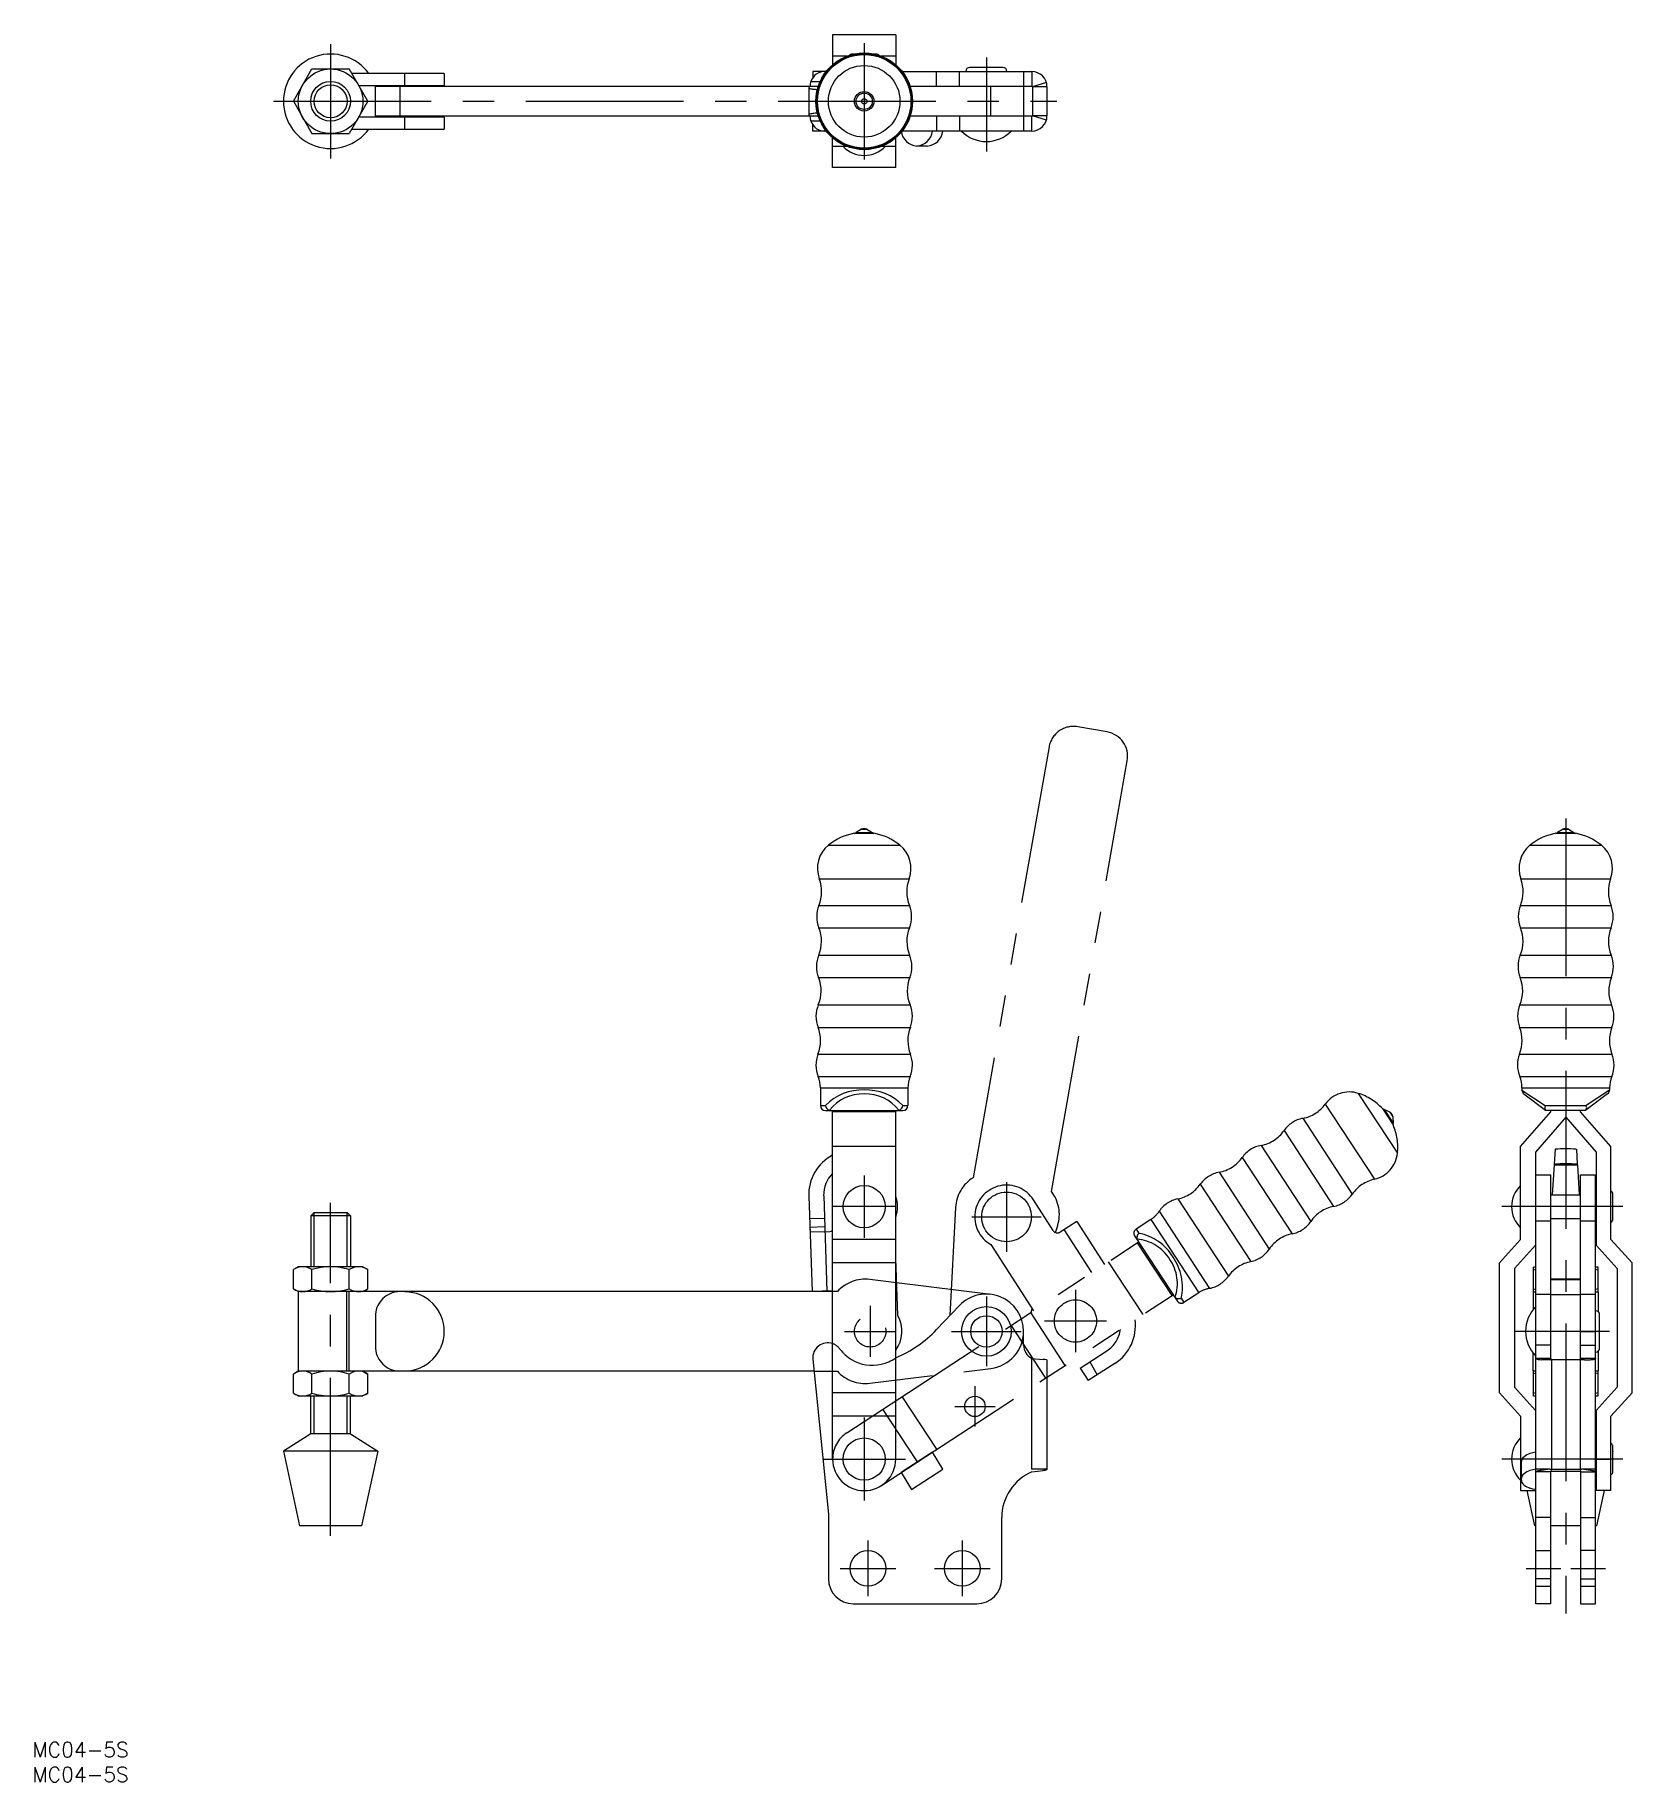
# Model space of a CAD drawing. Extents: x -167 to 155, y -65 to 287.
import ezdxf

# ---------------------------------------------------------------- set-up
doc = ezdxf.new("R2010")
doc.units = 0
for name, pattern in [('CENTER', [50.8, 31.75, -6.35, 6.35, -6.35]), ('DASHED', [19.05, 12.7, -6.35]), ('PHANTOM', [63.5, 31.75, -6.35, 6.35, -6.35, 6.35, -6.35])]:
    doc.linetypes.add(name, pattern=pattern)
doc.layers.get('0').update_dxf_attribs({"linetype": 'CONTINUOUS'})
doc.layers.add('CENTER', color=1, linetype='CONTINUOUS')
doc.styles.get("Standard").update_dxf_attribs({"font": 'txt.shx', "height": 3, "bigfont": 'bigfont.shx'})

msp = doc.modelspace()

# ---------------------------------------------------------------- linework, layer by layer
at = {"color": 7, "linetype": 'CONTINUOUS'}
for p, q in [((-6.35, 286.57), (-6.35, 280.58)), ((6.35, 286.57), (-6.35, 286.57)), ((6.35, 286.57), (6.35, 280.58)), ((-3.42, 282.32), (-6.35, 282.32)), ((-2.17, 282.69), (-2.58, 282.69)), ((2.57, 282.69), (2.17, 282.69)), ((6.35, 282.32), (3.42, 282.32)), ((-114.91, 273.22), (-111.16, 279.72)), ((-111.16, 279.72), (-103.65, 279.72)), ((-99.9, 273.22), (-103.65, 279.72)), ((-84.52, 278.82), (-103.13, 278.82)), ((-92.47, 276.42), (-92.47, 278.82)), ((-84.52, 278.82), (-84.52, 276.42)), ((-7.65, 279.22), (-10.34, 279.22)), ((-10.34, 279.22), (-10.34, 277.96)), ((7.6, 279.22), (33.78, 279.22)), ((14.57, 276.22), (14.57, 279.22)), ((19.18, 276.22), (19.18, 279.22)), ((27.92, 280.04), (21.27, 280.04)), ((32.1, 279.22), (32.1, 267.22)), ((33.78, 279.22), (33.78, 276.22)), ((-101.75, 276.42), (-84.52, 276.42)), ((-9.25, 276.22), (-98.4, 276.22)), ((-98.4, 270.22), (-98.4, 276.22)), ((-93.4, 270.22), (-93.4, 276.22)), ((-11.16, 275.92), (-11.16, 270.52)), ((-10.99, 276.22), (-11.15, 275.94)), ((-10.73, 277.22), (-8.86, 277.22)), ((33.78, 276.22), (9.25, 276.22)), ((25.52, 270.22), (25.52, 276.22)), ((36.68, 276.98), (33.88, 276.15)), ((33.88, 276.12), (33.88, 270.32)), ((36.8, 276.12), (33.88, 276.12)), ((36.8, 276.12), (36.8, 270.32)), ((-114.91, 273.22), (-111.16, 266.72)), ((-99.9, 273.22), (-103.65, 266.72)), ((-103.13, 267.62), (-84.52, 267.62)), ((-84.52, 270.02), (-101.75, 270.02)), ((-9.25, 270.22), (-98.4, 270.22)), ((-92.47, 267.62), (-92.47, 270.02)), ((-84.52, 270.02), (-84.52, 267.62)), ((-11.15, 270.49), (-10.99, 270.22)), ((-8.86, 269.22), (-10.73, 269.22)), ((-10.34, 267.22), (-10.34, 268.47)), ((-7.65, 267.22), (-10.34, 267.22)), ((-7.65, 267.22), (-7.9, 267.22)), ((33.78, 267.22), (7.65, 267.22)), ((33.78, 270.22), (9.25, 270.22)), ((14.57, 270.22), (14.57, 267.22)), ((19.18, 270.22), (19.18, 267.22)), ((33.78, 267.22), (33.78, 270.22)), ((36.8, 270.32), (33.88, 270.32)), ((36.68, 269.45), (33.88, 270.29)), ((-111.16, 266.72), (-103.65, 266.72)), ((-6.35, 259.87), (-6.35, 265.86)), ((-3.42, 264.12), (-6.35, 264.12)), ((6.35, 264.12), (3.42, 264.12)), ((6.35, 259.87), (6.35, 265.86)), ((12.7, 264.22), (10.61, 264.22)), ((6.35, 259.87), (-6.35, 259.87)), ((-0.55, 126.73), (-1.64, 126.1)), ((-0.55, 126.73), (0.55, 126.73)), ((0.55, 126.73), (1.64, 126.1)), ((140.68, 126.73), (139.59, 126.1)), ((140.68, 126.73), (141.78, 126.73)), ((141.78, 126.73), (142.87, 126.1)), ((-7.2, 123.52), (7.2, 123.52)), ((-1.97, 125.92), (1.97, 125.92)), ((-1.64, 126.1), (1.64, 126.1)), ((134.03, 123.52), (148.43, 123.52)), ((139.26, 125.92), (143.2, 125.92)), ((139.59, 126.1), (142.87, 126.1)), ((-9.03, 116.78), (9.03, 116.78)), ((132.2, 116.78), (150.26, 116.78)), ((-9.11, 111.42), (9.11, 111.42)), ((132.12, 111.42), (150.34, 111.42)), ((-9.12, 106.92), (9.12, 106.92)), ((132.11, 106.92), (150.34, 106.92)), ((-9.14, 101.42), (9.14, 101.42)), ((132.09, 101.42), (150.37, 101.42)), ((-9.18, 96.89), (9.18, 96.89)), ((132.05, 96.89), (150.41, 96.89)), ((-9.23, 91.39), (9.23, 91.39)), ((132, 91.39), (150.46, 91.39)), ((-9.29, 86.88), (9.29, 86.88)), ((131.94, 86.88), (150.52, 86.88)), ((-9.3, 81.5), (9.3, 81.5)), ((131.92, 81.5), (150.53, 81.5)), ((-9.27, 77.01), (9.27, 77.01)), ((-8.81, 74.69), (8.81, 74.69)), ((-8.81, 74.69), (-8.81, 71.15)), ((8.81, 74.69), (8.81, 71.15)), ((131.96, 77.01), (150.49, 77.01)), ((132.42, 74.69), (150.04, 74.69)), ((132.42, 74.69), (132.42, 74.27)), ((132.42, 74.27), (132.42, 74.24)), ((132.42, 74.27), (137.09, 71.15)), ((150.04, 74.27), (145.36, 71.15)), ((150.04, 74.27), (150.03, 74.23)), ((150.04, 74.69), (150.04, 74.27)), ((-8.81, 71.15), (-7.78, 71.15)), ((7.78, 71.15), (8.81, 71.15)), ((132.82, 73.48), (137.17, 70.19)), ((137.09, 71.15), (145.36, 71.15)), ((149.64, 73.48), (145.28, 70.19)), ((-7.81, 70.15), (7.81, 70.15)), ((-6.35, 0), (-6.35, 70.15)), ((6.35, 69.9), (-6.35, 69.9)), ((6.35, 0), (6.35, 70.15)), ((132.13, 62.9), (138.23, 69.9)), ((141.23, 68.79), (135.13, 61.79)), ((137.17, 70.19), (137.23, 70.15)), ((145.23, 70.15), (137.23, 70.15)), ((138.23, 69.9), (138.23, 70.15)), ((141.23, 70.15), (141.23, 68.79)), ((141.23, 68.79), (147.33, 61.79)), ((144.23, 69.9), (144.23, 70.15)), ((150.33, 62.9), (144.23, 69.9)), ((145.28, 70.19), (145.23, 70.15)), ((6.35, 62.9), (-6.35, 62.9)), ((132.13, 44.19), (132.13, 62.9)), ((135.13, 61.79), (135.13, 43.03)), ((139.09, 62.37), (138.9, 59.35)), ((143.37, 62.37), (143.56, 59.35)), ((147.33, 61.79), (147.33, 43.03)), ((150.33, 44.19), (150.33, 62.9)), ((135.23, -29.1), (135.23, 57.18)), ((135.23, 57.18), (138.23, 57.18)), ((138.23, 19.95), (138.23, 57.18)), ((138.88, 59.2), (138.52, 53.2)), ((138.88, 59.34), (138.88, 59.2)), ((138.88, 59.2), (143.58, 59.2)), ((143.58, 59.2), (143.58, 59.34)), ((143.58, 59.2), (143.93, 53.2)), ((144.23, 19.95), (144.23, 57.18)), ((144.23, 57.18), (147.23, 57.18)), ((147.23, -29.1), (147.23, 57.18)), ((-11.15, 52.89), (-10.48, 33.7)), ((-8.15, 52.99), (-7.49, 33.8)), ((135.13, 53.2), (135.23, 53.2)), ((138.23, 53.2), (144.23, 53.2)), ((147.23, 53.2), (147.33, 53.2)), ((150.7, 48.23), (150.7, 53.37)), ((-110.73, 49.59), (-111.41, 48.92)), ((-110.73, 49.59), (-104.08, 49.59)), ((-104.08, 49.59), (-103.41, 48.92)), ((-103.41, 48.92), (-111.41, 48.92)), ((-111.41, 48.92), (-111.41, 38.7)), ((-103.41, 48.92), (-103.41, 38.7)), ((-7.99, 48.43), (-10.99, 48.33)), ((-10.93, 46.69), (-7.94, 46.8)), ((-10.93, 46.69), (-10.91, 46.16)), ((-10.73, 45.7), (-6.9, 45.83)), ((135.13, 48.4), (135.23, 48.4)), ((135.23, 47.97), (138.23, 47.97)), ((138.23, 48.4), (144.23, 48.4)), ((144.23, 47.97), (147.23, 47.97)), ((147.23, 48.4), (147.33, 48.4)), ((6.35, 44.19), (-6.35, 44.19)), ((127.88, 39.52), (132.13, 44.19)), ((135.13, 43.03), (130.88, 38.36)), ((147.33, 43.03), (151.58, 38.36)), ((154.58, 39.52), (150.33, 44.19)), ((-113.91, 38.7), (-114.91, 38.12)), ((-100.91, 38.7), (-113.91, 38.7)), ((-100.91, 38.7), (-99.9, 38.12)), ((6.35, 39.52), (-6.35, 39.52)), ((6.76, 28.87), (6.35, 40.37)), ((127.88, 13.32), (127.88, 39.52)), ((154.58, 13.32), (154.58, 39.52)), ((-114.91, 34.28), (-114.91, 38.12)), ((-111.16, 34.28), (-111.16, 38.12)), ((-103.65, 34.28), (-103.65, 38.12)), ((-99.9, 34.28), (-99.9, 38.12)), ((25.52, 33.14), (6.52, 35.48)), ((130.88, 38.36), (130.88, 14.48)), ((135.23, 38.65), (134.73, 38.65)), ((134.73, 33.65), (134.73, 38.65)), ((134.73, 38.07), (135.23, 38.2)), ((144.23, 36.2), (138.23, 36.2)), ((138.23, 36.14), (144.23, 36.14)), ((147.73, 38.65), (147.23, 38.65)), ((147.23, 38.2), (147.73, 38.07)), ((147.73, 33.65), (147.73, 38.65)), ((151.58, 38.36), (151.58, 14.48)), ((-113.91, 33.7), (-114.91, 34.28)), ((-113.96, 33.7), (-113.96, 17.7)), ((-6.35, 33.7), (-113.96, 33.7)), ((-104.22, 33.7), (-104.22, 17.8)), ((-103.74, 33.7), (-103.74, 17.8)), ((-100.91, 33.7), (-99.9, 34.28)), ((-6.49, 33.84), (-10.48, 33.7)), ((-6.49, 33.84), (-6.35, 33.83)), ((134.68, 33.65), (135.23, 33.65)), ((134.68, 33.65), (134.68, 30.09)), ((134.73, 34.23), (135.23, 34.1)), ((135.23, 33.2), (138.23, 33.2)), ((138.23, 33.14), (144.23, 33.14)), ((144.23, 33.2), (147.23, 33.2)), ((147.73, 34.23), (147.23, 34.1)), ((147.23, 33.65), (147.78, 33.65)), ((147.78, 33.65), (147.78, 29.64)), ((19.18, 30.88), (14.57, 26.06)), ((148.05, 22.37), (148.05, 29.02)), ((148.05, 22.37), (148.05, 29.02)), ((32.1, 22.95), (32.1, 25.7)), ((138.23, 25.7), (135.23, 25.7)), ((144.23, 25.7), (147.23, 25.7)), ((134.68, 17.75), (134.68, 21.31)), ((138.23, 22.95), (135.23, 22.95)), ((144.23, 22.95), (147.23, 22.95)), ((147.78, 21.76), (147.78, 17.75)), ((-113.91, 17.7), (-114.91, 17.12)), ((-10.08, 17.7), (-113.96, 17.7)), ((-100.91, 17.7), (-99.9, 17.12)), ((-10.33, 20.1), (-7.2, -11.1)), ((33.7, 20.3), (33.7, -2.05)), ((33.7, 20.3), (33.78, 20.26)), ((33.78, 20.26), (36.06, 20.05)), ((36.8, 19.95), (36.68, 19.95)), ((36.8, 19.95), (36.8, -2.05)), ((134.68, 17.75), (135.23, 17.75)), ((134.73, 12.75), (134.73, 17.75)), ((135.23, 20.3), (135.23, 20.26)), ((138.23, 20.26), (135.23, 20.26)), ((137.46, 19.95), (136.32, 19.99)), ((144.99, 19.95), (137.46, 19.95)), ((138.33, 19.95), (138.33, -2.05)), ((144.13, 19.95), (144.13, -2.05)), ((147.23, 20.26), (144.23, 20.26)), ((144.99, 19.95), (146.14, 19.99)), ((147.23, 20.3), (147.23, 20.26)), ((147.23, 17.75), (147.78, 17.75)), ((147.73, 12.75), (147.73, 17.75)), ((-114.91, 13.28), (-114.91, 17.12)), ((-111.16, 13.28), (-111.16, 17.12)), ((-103.65, 13.28), (-103.65, 17.12)), ((-99.9, 13.28), (-99.9, 17.12)), ((130.88, 14.48), (135.13, 9.81)), ((135.23, 17.3), (134.73, 17.17)), ((147.73, 17.17), (147.23, 17.3)), ((151.58, 14.48), (147.33, 9.81)), ((-114.91, 13.28), (-113.91, 12.7)), ((-113.91, 12.7), (-100.91, 12.7)), ((-111.41, 5.09), (-111.41, 12.75)), ((-103.41, 5.09), (-103.41, 12.75)), ((-99.9, 13.28), (-100.91, 12.7)), ((6.35, 13.32), (-6.35, 13.32)), ((132.13, 8.65), (127.88, 13.32)), ((135.23, 13.2), (134.73, 13.33)), ((134.73, 12.75), (135.23, 12.75)), ((147.73, 13.33), (147.23, 13.2)), ((147.23, 12.75), (147.73, 12.75)), ((150.33, 8.65), (154.58, 13.32)), ((6.35, 8.65), (-6.35, 8.65)), ((132.13, 8.65), (132.13, -6.35)), ((135.13, 9.81), (135.13, 1.36)), ((147.33, 9.81), (147.33, -6.35)), ((150.33, -6.35), (150.33, 8.65)), ((-111.41, 5.09), (-116.91, 1.59)), ((-103.41, 5.09), (-111.41, 5.09)), ((-103.41, 5.09), (-97.91, 1.59)), ((135.23, 3.82), (135.13, 3.76)), ((147.23, 3.82), (147.33, 3.76)), ((-97.91, 1.59), (-116.91, 1.59)), ((-116.91, 1.59), (-113.66, -13.41)), ((-97.91, 1.59), (-101.16, -13.41)), ((13.74, 1.39), (7.46, -2.71)), ((15.84, -2.04), (13.74, 1.39)), ((132.43, 0), (132.13, 0)), ((134.62, 1.27), (134.02, 1.1)), ((135.23, 1.37), (134.62, 1.27)), ((135.13, 2.4), (135.23, 2.4)), ((147.23, 2.4), (147.33, 2.4)), ((147.33, 0), (150.33, 0)), ((150.7, -2.58), (150.7, 2.57)), ((150.73, 1.59), (150.7, 1.61)), ((150.73, 1.59), (150.7, 1.59)), ((150.73, 1.59), (150.7, 1.49)), ((7.46, -2.71), (9.55, -6.12)), ((9.55, -6.12), (15.84, -2.04)), ((36.8, -2.05), (33.7, -2.05)), ((33.78, -2.56), (36.06, -2.27)), ((132.23, -0.67), (132.23, -4.08)), ((134.61, -2.14), (134.02, -2.31)), ((135.22, -2.04), (134.61, -2.14)), ((138.03, -2.05), (135.23, -2.05)), ((138.23, -2.56), (135.23, -2.56)), ((138.03, -2.05), (144.43, -2.05)), ((138.32, -2.05), (138.23, -2.56)), ((138.23, -29.1), (138.23, -2.56)), ((138.26, -2.4), (144.2, -2.4)), ((144.14, -2.05), (144.23, -2.56)), ((144.23, -2.56), (144.23, -29.1)), ((144.23, -2.56), (147.23, -2.56)), ((147.23, -2.05), (144.43, -2.05)), ((147.23, -2.4), (147.33, -2.4)), ((132.13, -6.35), (135.13, -6.35)), ((134.98, -13.41), (133.45, -6.35)), ((134.61, -6.02), (134.02, -5.85)), ((135.23, -6.12), (134.61, -6.02)), ((135.13, -6.35), (135.13, -6.11)), ((150.33, -6.35), (147.33, -6.35)), ((147.48, -13.41), (149.01, -6.35)), ((-101.16, -13.41), (-113.66, -13.41)), ((-7.2, -11.1), (-7.2, -24.1)), ((27.7, -24.1), (27.7, -11.76)), ((135.23, -13.41), (134.98, -13.41)), ((138.23, -11.76), (135.23, -11.76)), ((144.23, -13.41), (138.23, -13.41)), ((144.23, -11.76), (147.23, -11.76)), ((147.48, -13.41), (147.23, -13.41)), ((138.23, -24.1), (135.23, -24.1)), ((144.23, -24.1), (147.23, -24.1)), ((-2.2, -29.1), (22.7, -29.1)), ((138.23, -29.1), (135.23, -29.1)), ((144.23, -29.1), (147.23, -29.1))]:
    msp.add_line(p, q, dxfattribs=at)
at = {"color": 3, "linetype": 'PHANTOM'}
for p, q in [((48.91, 146.31), (43, 147.35)), ((37.21, 143.3), (21.93, 56.62)), ((37.69, 53.85), (52.97, 140.52)), ((92.82, 71.44), (102.7, 56.31)), ((99.46, 73.59), (107.34, 61.53)), ((104.33, 70.52), (106.49, 67.23)), ((104.66, 70.35), (106.46, 67.6)), ((105.8, 69.78), (104.66, 70.35)), ((88.29, 68.57), (98.26, 53.32)), ((105.8, 69.78), (106.4, 68.86)), ((106.4, 68.86), (106.46, 67.6)), ((84.52, 66.11), (94.49, 50.85)), ((76.09, 60.68), (86.13, 45.31)), ((79.9, 63.13), (89.9, 47.82)), ((71.46, 57.71), (81.55, 42.26)), ((28.66, 55.74), (28.66, 41.74)), ((67.65, 55.3), (77.82, 39.74)), ((18.39, 50.64), (17.26, 28.87)), ((38.05, 45.98), (34.08, 52.15)), ((59.4, 49.88), (69.54, 34.36)), ((63.13, 52.36), (73.31, 36.79)), ((21.66, 48.74), (35.66, 48.74)), ((38.53, 45.59), (38.96, 47.01)), ((42.8, 47.84), (39.43, 45.68)), ((45.85, 37.54), (40.27, 46.22)), ((42.8, 47.84), (48.36, 39.18)), ((57.71, 48.23), (54.74, 46.29)), ((54.74, 46.29), (55.31, 45.43)), ((57.71, 48.23), (67.35, 33.48)), ((-3.47, 5.32), (55.25, 43.69)), ((25.51, 43.18), (34.09, 29.86)), ((54.45, 44.9), (62.99, 31.83)), ((61.99, 32.92), (55.04, 43.55)), ((56.13, 29.09), (49.18, 39.72)), ((3.47, -5.32), (62.2, 33.05)), ((42.53, 34.04), (42.53, 21.54)), ((63.81, 32.41), (64.38, 31.54)), ((67.35, 33.48), (64.38, 31.54)), ((40.47, 18.85), (33.52, 29.49)), ((33.62, 29.55), (33.83, 30.25)), ((36.56, 16.3), (29.61, 26.93)), ((36.28, 27.79), (48.78, 27.79)), ((43.47, 18.32), (48.85, 21.78)), ((43.47, 18.32), (45.09, 15.79)), ((50.47, 19.25), (45.09, 15.79)), ((45.45, 19.59), (46.92, 16.97)), ((14.62, 1.97), (7.68, 12.6)), ((10.71, -0.58), (3.77, 10.05))]:
    msp.add_line(p, q, dxfattribs=at)
at = {"color": 3, "linetype": 'CONTINUOUS'}
for p, q in [((-110.73, 38.7), (-110.73, 49.59)), ((-104.08, 38.7), (-104.08, 49.59)), ((-110.73, 5.09), (-110.73, 12.7)), ((-104.08, 5.09), (-104.08, 12.7))]:
    msp.add_line(p, q, dxfattribs=at)
at = {"color": 3, "linetype": 'DASHED'}
for p, q in [((6.52, 35.48), (1.12, 36.14)), ((-93.97, 33.66), (-94.11, 33.65)), ((-5.39, 33.7), (-6.35, 33.7)), ((-98.4, 28.7), (-98.4, 22.7)), ((-94.11, 17.75), (-93.97, 17.74)), ((-10.08, 17.7), (-5.39, 17.7)), ((1.12, 15.26), (25.52, 18.26)), ((135.23, -18.4), (138.23, -18.4)), ((147.23, -18.4), (144.23, -18.4)), ((135.23, -25.6), (138.23, -25.6)), ((144.23, -25.6), (147.23, -25.6))]:
    msp.add_line(p, q, dxfattribs=at)
at = {"color": 7, "linetype": 'CONTINUOUS'}
for centre, radius in [((0, 273.22), 9.72), ((0, 273.22), 9.6), ((0, 273.22), 9.55), ((0, 273.22), 9.41), ((-107.41, 273.22), 6.5), ((0, 273.22), 7.2), ((-107.41, 273.22), 4), ((0, 273.22), 1.97), ((0, 273.22), 1.64), ((0, 273.22), 0.548), ((0, 50.8), 4.25), ((24.6, 25.7), 5), ((24.6, 25.7), 3.15), ((22.3, 10.6), 2.05), ((0, 0), 4.25), ((0.75, -22), 3.6), ((19.75, -22), 3.6)]:
    msp.add_circle(centre, radius, dxfattribs=at)
at = {"color": 3, "linetype": 'CONTINUOUS'}
msp.add_circle((-107.41, 273.22), 3.32, dxfattribs=at)
at = {"color": 3, "linetype": 'PHANTOM'}
for centre, radius in [((28.66, 48.74), 5), ((42.53, 27.79), 4.25)]:
    msp.add_circle(centre, radius, dxfattribs=at)
at = {"color": 3, "linetype": 'DASHED'}
msp.add_circle((1.2, 25.7), 3.15, dxfattribs=at)
at = {"color": 7, "linetype": 'CONTINUOUS'}
for centre, radius, start, end in [((-107.41, 273.22), 9.5, 36.1197, 323.8803), ((-2.58, 282.12), 0.575, 90, 144.847), ((2.57, 282.12), 0.575, 35.153, 90), ((-7.9, 276.22), 3, 90.0098, 160.5515), ((21.27, 279.22), 0.825, 90, 180), ((27.92, 279.22), 0.825, 0, 90), ((33.7, 276.12), 3.1, 0, 90), ((-107.41, 273.22), 9.5, 18.4085, 19.6846), ((-11.12, 275.92), 0.04, 142.8743, 252.7513), ((-10.09, 278.44), 2.77, 247.905, 265.0641), ((-11.17, 276.3), 0.243, 341.352, 353.7591), ((-7.15, 275.99), 3.78, 161.0413, 175.7533), ((-7.87, 295.17), 19.64, 262.8162, 265.4515), ((33.78, 276.12), 0.1, 0, 90), ((-10.09, 267.99), 2.77, 94.9366, 112.0958), ((-7.87, 251.26), 19.64, 94.5493, 97.1846), ((-107.41, 273.22), 9.5, 340.3154, 341.5915), ((-11.12, 270.52), 0.04, 107.2495, 217.1265), ((-11.17, 270.14), 0.243, 6.2417, 18.6488), ((-7.15, 270.44), 3.78, 184.2475, 198.9595), ((-7.9, 270.22), 3, 199.4485, 269.9902), ((10.86, 267.63), 3.42, 186.9461, 265.697), ((10.35, 267.63), 3.42, 274.303, 353.0539), ((12.46, 267.62), 3.41, 274.0492, 353.1295), ((24.6, 272.12), 7, 224.4352, 315.5648), ((33.7, 270.32), 3.1, 270, 360), ((33.78, 270.32), 0.1, 270, 0), ((0, 268.24), 5.92, 224.0918, 315.9082), ((0.05, 125.7), 1.2, 92.6111, 120.2881), ((-0.05, 125.7), 1.2, 59.7119, 87.3889), ((141.28, 125.7), 1.2, 92.6111, 120.2881), ((141.17, 125.7), 1.2, 59.7119, 87.3889), ((-3.41, 118.87), 6, 129.2341, 200.3964), ((0, 114.7), 11.39, 99.9484, 129.2341), ((-2.03, 126.41), 0.5, 276.9669, 320.8063), ((2.03, 126.41), 0.5, 219.1937, 263.0331), ((0, 114.7), 11.39, 50.7659, 80.0516), ((3.41, 118.87), 6, 339.6036, 50.7659), ((137.82, 118.87), 6, 129.2341, 200.3964), ((141.23, 114.7), 11.39, 99.9484, 129.2341), ((139.2, 126.41), 0.5, 276.9669, 320.8063), ((143.26, 126.41), 0.5, 219.1937, 263.0331), ((141.23, 114.7), 11.39, 50.7659, 80.0516), ((144.64, 118.87), 6, 339.6036, 50.7659), ((-15.97, 114.2), 7.4, 337.914, 20.3964), ((15.97, 114.2), 7.4, 159.6036, 202.086), ((125.26, 114.2), 7.4, 337.914, 20.3964), ((157.2, 114.2), 7.4, 159.6036, 202.086), ((-3.55, 109.16), 6, 157.914, 201.9967), ((3.55, 109.16), 6, 338.0033, 22.086), ((137.68, 109.16), 6, 157.914, 201.9967), ((144.78, 109.16), 6, 338.0033, 22.086), ((-15.84, 104.2), 7.25, 337.4054, 21.9967), ((15.84, 104.2), 7.25, 158.0033, 202.5946), ((125.39, 104.2), 7.25, 337.4054, 21.9967), ((157.07, 104.2), 7.25, 158.0033, 202.5946), ((-3.6, 99.11), 6, 157.4054, 201.7458), ((3.6, 99.11), 6, 338.2542, 22.5946), ((137.62, 99.11), 6, 157.4054, 201.7458), ((144.83, 99.11), 6, 338.2542, 22.5946), ((-15.91, 94.2), 7.25, 337.1545, 21.7458), ((15.91, 94.2), 7.25, 158.2542, 202.8455), ((125.32, 94.2), 7.25, 337.1545, 21.7458), ((157.14, 94.2), 7.25, 158.2542, 202.8455), ((-3.7, 89.06), 6, 157.1545, 201.2372), ((3.7, 89.06), 6, 338.7628, 22.8455), ((137.53, 89.06), 6, 157.1545, 201.2372), ((144.93, 89.06), 6, 338.7628, 22.8455), ((-16.19, 84.2), 7.4, 338.5355, 21.2372), ((16.19, 84.2), 7.4, 158.7628, 201.4645), ((125.04, 84.2), 7.4, 338.5355, 21.2372), ((157.42, 84.2), 7.4, 158.7628, 201.4645), ((-3.72, 79.3), 6, 158.5355, 202.4512), ((3.72, 79.3), 6, 337.5488, 21.4645), ((137.51, 79.3), 6, 158.5355, 202.4512), ((144.95, 79.3), 6, 337.5488, 21.4645), ((-14.87, 74.69), 6.06, 0, 22.4512), ((-0.4, 64.02), 10.26, 87.7926, 136.004), ((0.4, 64.02), 10.26, 43.996, 92.2074), ((14.87, 74.69), 6.06, 157.5488, 180), ((126.36, 74.69), 6.06, 0, 22.4512), ((133.42, 74.27), 1, 182.1437, 232.9577), ((149.04, 74.27), 1, 307.0423, 357.6407), ((156.1, 74.69), 6.06, 157.5488, 180), ((-7.81, 71.15), 1, 180, 270), ((-6.59, 71.31), 1.2, 187.8886, 249.9428), ((-0.29, 64.99), 8.49, 88.0416, 142.242), ((0.29, 64.99), 8.49, 37.758, 91.9584), ((6.59, 71.31), 1.2, 290.0572, 352.1114), ((7.81, 71.15), 1, 270, 0), ((138.96, 70.63), 1.94, 164.36, 179.2159), ((137.63, 70.59), 0.611, 174.5659, 221.5964), ((144.83, 70.59), 0.611, 318.3979, 5.4283), ((143.5, 70.63), 1.94, 0.7784, 15.6343), ((-6.71, 71.22), 1.07, 254.0276, 270.1746), ((6.71, 71.17), 1.02, 269.43, 286.3678), ((-2.16, 53.2), 9, 117.782, 181.985), ((141.23, 28.39), 34.03, 86.4573, 93.5561), ((-2.16, 53.2), 6, 134.3599, 181.985), ((141.23, 25.55), 33.87, 86.0324, 93.9827), ((0.33, 50.78), 6.4, 340.1366, 19.8634), ((136.25, 50.8), 5.92, 134.0918, 225.9082), ((150.13, 53.37), 0.575, 0, 69.6456), ((-9.34, 46.22), 1.57, 182.2168, 194.0555), ((-10.7, 45.87), 0.172, 189.4671, 233.0864), ((-10.73, 45.8), 0.1, 224.3093, 273.97), ((-6.94, 46.83), 1, 271.985, 305.9184), ((150.13, 48.23), 0.575, 290.3544, 0), ((-113.03, 35.38), 3.32, 55.6158, 124.3842), ((-107.41, 26.28), 12.42, 72.412, 107.588), ((-101.78, 35.38), 3.32, 55.6158, 124.3842), ((-113.03, 37.02), 3.32, 235.6158, 304.3842), ((-107.41, 46.12), 12.42, 252.412, 287.588), ((-101.78, 37.02), 3.32, 235.6157, 304.3843), ((-92.47, 25.7), 7.95, 270, 90), ((24.6, 25.7), 7.5, 0, 136.2781), ((1.2, 25.7), 6.4, 323.5801, 29.7168), ((140.13, 25.7), 7, 134.4352, 225.5648), ((147.23, 29.02), 0.825, 0, 90), ((147.23, 29.02), 0.825, 0, 90), ((-3.5, 43.34), 25, 293.2036, 316.2781), ((-7.34, 20.4), 3, 70.7312, 185.7196), ((35.1, 22.95), 3, 180, 242.2043), ((147.23, 22.37), 0.825, 270, 0), ((147.23, 22.37), 0.825, 270, 0), ((-113.03, 14.38), 3.32, 55.6158, 124.3842), ((-107.41, 5.28), 12.42, 72.412, 107.588), ((-101.78, 14.38), 3.32, 55.6158, 124.3842), ((35.35, 13.91), 6.19, 77.5645, 83.3922), ((135.52, 20.45), 0.351, 213.6247, 258.0918), ((136.53, 24.95), 4.96, 257.3873, 267.5008), ((139.55, 20.24), 1.33, 179.1327, 186.1492), ((138.63, 20.14), 0.395, 186.6013, 200.4773), ((138.34, 20.03), 0.0851, 196.8044, 241.9966), ((144.12, 20.03), 0.0851, 298.0034, 343.1955), ((143.83, 20.14), 0.395, 339.5227, 353.3987), ((142.9, 20.24), 1.33, 353.8508, 0.8673), ((145.92, 24.95), 4.96, 272.4992, 282.6127), ((146.94, 20.45), 0.351, 281.9082, 326.3753), ((-113.03, 16.02), 3.32, 235.6158, 304.3842), ((-107.41, 25.12), 12.42, 252.412, 287.588), ((-101.78, 16.02), 3.32, 235.6158, 304.3842), ((136.25, 0), 5.92, 134.0918, 225.9082), ((0, 0), 6.35, 180, 0), ((133.77, -0.77), 1.54, 126.7474, 176.3864), ((135.16, -2.43), 3.71, 107.9329, 128.5984), ((150.13, 2.57), 0.575, 0, 69.6456), ((37.7, -11.76), 10, 113.0725, 180), ((35.87, -0.07), 2.21, 274.8041, 293.8408), ((36.73, -2.02), 0.08, 299.9911, 341.1248), ((133.77, -4.18), 1.54, 126.7474, 176.3864), ((135.16, -5.85), 3.71, 107.9329, 128.5984), ((135.56, -2.87), 0.456, 104.312, 137.0232), ((137.22, -9.3), 7.1, 97.2958, 104.4245), ((143.09, -50.42), 48.63, 95.9726, 98.0082), ((139.37, -50.42), 48.63, 81.9918, 84.0274), ((145.24, -9.3), 7.1, 75.5755, 82.7042), ((146.9, -2.87), 0.456, 42.9768, 75.688), ((150.13, -2.58), 0.575, 290.3544, 0), ((133.77, -3.99), 1.54, 183.6108, 233.2498), ((135.16, -2.32), 3.71, 231.3989, 252.0644), ((-2.2, -24.1), 5, 180, 270), ((22.7, -24.1), 5, 270, 0)]:
    msp.add_arc(centre, radius, start, end, dxfattribs=at)
at = {"color": 3, "linetype": 'PHANTOM'}
for centre, radius, start, end in [((42.14, 142.43), 5, 80, 170), ((48.04, 141.39), 5, 350, 80), ((97.65, 67.87), 6, 72.3938, 143.5561), ((86.87, 75.83), 7.4, 281.0737, 323.5561), ((96.02, 62.74), 11.39, 43.1081, 72.3938), ((104.72, 70.84), 0.5, 220.1266, 263.966), ((89.44, 62.68), 6, 101.0737, 145.1564), ((105.26, 68.71), 1.2, 35.7708, 63.4478), ((105.2, 68.8), 1.2, 2.8717, 30.5487), ((106.94, 67.45), 0.5, 162.3534, 206.1929), ((96.02, 62.74), 11.39, 353.9257, 23.2114), ((78.57, 70.25), 7.25, 280.5652, 325.1564), ((70.16, 64.85), 7.25, 280.3142, 324.9055), ((81, 57.23), 6, 100.5652, 144.9055), ((101.38, 62.17), 6, 282.7634, 353.9257), ((25.88, 50.25), 7.5, 121.8103, 177.0094), ((72.53, 51.81), 6, 100.3142, 144.397), ((104.34, 49.1), 7.4, 102.7634, 145.2458), ((28.66, 48.74), 6.4, 32.1065, 240.4642), ((31.79, 49.21), 7.5, 342.9906, 38.1897), ((61.63, 59.61), 7.4, 281.6952, 324.397), ((93.33, 56.74), 6, 281.163, 325.2458), ((54.4, 53.3), 6.06, 303.1597, 325.6109), ((64.35, 46.49), 6, 101.6952, 145.6109), ((95.89, 43.74), 7.25, 101.163, 145.7543), ((38.89, 46.52), 1, 212.7324, 302.7324), ((55.29, 45.45), 1, 123.1597, 213.1597), ((84.94, 51.19), 6, 281.414, 325.7543), ((56.09, 44.52), 1.2, 131.0485, 193.1026), ((55.95, 44.57), 1.07, 197.1876, 213.3339), ((54.25, 35.79), 8.49, 31.2036, 85.3995), ((53.38, 35.35), 10.26, 30.9546, 79.1615), ((76.58, 45.61), 6, 281.9225, 326.0052), ((87.56, 38.21), 7.25, 101.414, 146.0052), ((54.56, 35.31), 8.49, 340.9247, 35.1111), ((53.81, 34.69), 10.26, 347.1536, 35.3693), ((79.35, 32.5), 7.4, 101.9225, 144.6242), ((68.42, 40.26), 6, 280.7085, 324.6242), ((63.25, 33.31), 1.02, 212.5915, 229.5262), ((63.3, 33.49), 1.2, 233.2174, 295.2707), ((63.83, 32.38), 1, 213.1597, 303.1597), ((70.66, 28.41), 6.06, 100.7085, 123.1597), ((45.61, 26.83), 6, 302.7324, 353.1048), ((45.61, 26.83), 9, 302.7324, 7.7547), ((0, 0), 6.35, 123.1597, 180)]:
    msp.add_arc(centre, radius, start, end, dxfattribs=at)
at = {"color": 3, "linetype": 'DASHED'}
for centre, radius, start, end in [((0.2, 28.7), 7.5, 82.9906, 138.1897), ((-93.4, 28.7), 5, 98.1096, 180), ((24.6, 25.7), 7.5, 277.0094, 0), ((-93.4, 22.7), 5, 180, 261.8904), ((-7.34, 20.4), 3, 35.4322, 70.7312), ((1.64, 27.06), 8.18, 216.9375, 305.1038), ((0.2, 22.7), 7.5, 221.8103, 277.0094)]:
    msp.add_arc(centre, radius, start, end, dxfattribs=at)
at = {"layer": 'CENTER', "color": 1, "linetype": 'CENTER'}
for p, q in [((0, 284.94), (0, 261.5)), ((-107.41, 284.72), (-107.41, 261.72)), ((24.6, 282.04), (24.6, 263.12)), ((-118.91, 273.22), (38.8, 273.22)), ((141.23, 128.9), (141.23, -31.1)), ((0, 57.05), (0, 44.55)), ((-107.41, -15.41), (-107.41, 51.59)), ((6.25, 50.8), (-6.25, 50.8)), ((152.7, 50.8), (128.33, 50.8)), ((24.6, 32.7), (24.6, 18.7)), ((1.2, 30.85), (1.2, 20.55)), ((-3.95, 25.7), (6.35, 25.7)), ((17.6, 25.7), (31.6, 25.7)), ((150.05, 25.7), (131.13, 25.7)), ((22.3, 14.65), (22.3, 6.55)), ((18.25, 10.6), (26.35, 10.6)), ((0, 8.35), (0, -8.35)), ((-8.35, 0), (8.35, 0)), ((152.7, 0), (128.33, 0)), ((0.75, -16.4), (0.75, -27.6)), ((19.75, -16.4), (19.75, -27.6)), ((-4.85, -22), (6.35, -22)), ((14.15, -22), (25.35, -22)), ((133.23, -22), (140.23, -22)), ((142.23, -22), (149.23, -22))]:
    msp.add_line(p, q, dxfattribs=at)

# ---------------------------------------------------------------- texts
at = {"color": 7, "linetype": 'CONTINUOUS'}
for p in [(-167.44, -59.98), (-167.44, -64.98)]:
    msp.add_text('MC04-5S', height=3, dxfattribs=at).set_placement(p)

doc.saveas('drawing.dxf')
